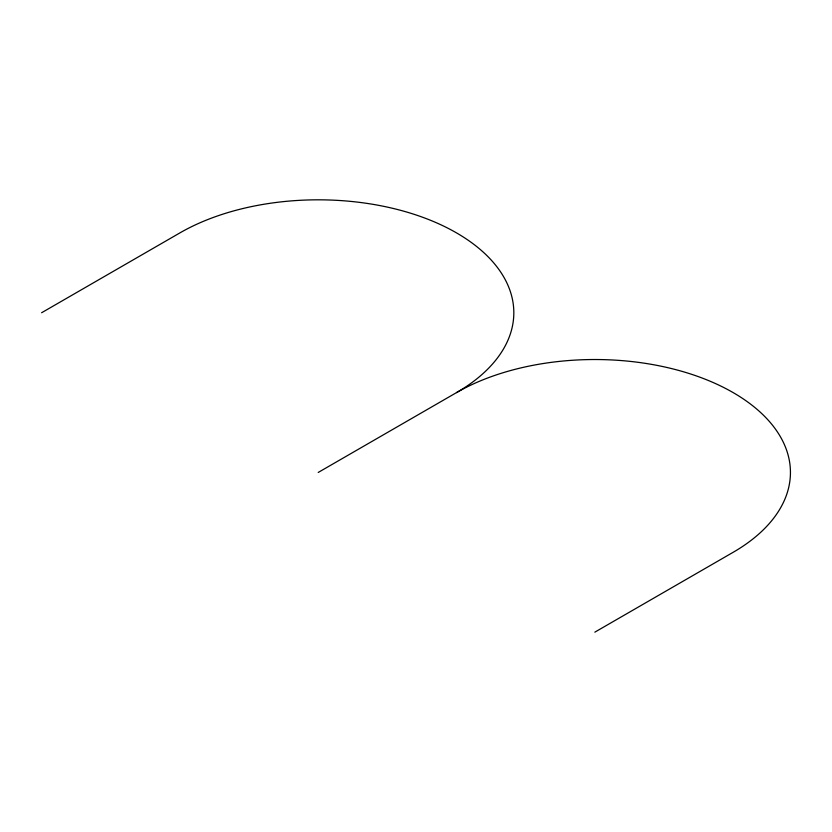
<?xml version="1.0" encoding="UTF-8"?>
<svg xmlns="http://www.w3.org/2000/svg" width="832" height="832" viewBox="0 0 832 832"><rect width="100%" height="100%" fill="white"/><g stroke="black" fill="none" stroke-linecap="round" stroke-linejoin="round"><path stroke-width="1.25" d="M41.6 312.749L179.91 232.898A195.593 112.923 0 0 1 456.529 232.898A195.593 112.923 0 0 1 456.529 392.6L318.219 472.451M594.838 632.154L733.148 552.302A195.593 112.923 0 0 0 733.148 392.6A195.593 112.923 0 0 0 456.529 392.6"/></g></svg>
